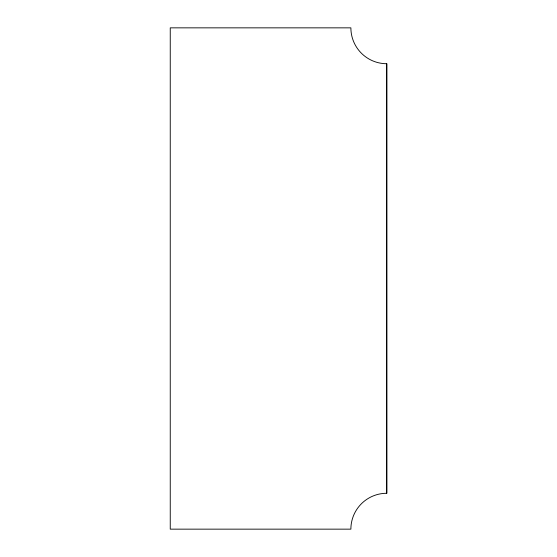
<?xml version="1.0" encoding="UTF-8"?>
<svg xmlns="http://www.w3.org/2000/svg" width="557" height="557" viewBox="0 0 557 557"><rect width="100%" height="100%" fill="white"/><g stroke="black" fill="none" stroke-linecap="round" stroke-linejoin="round"><path stroke-width="0.84" d="M386.753 493.279L386.753 63.721A35.871 35.871 0 0 1 350.882 27.85L170.247 27.85L170.247 529.15L350.882 529.15A35.871 35.871 0 0 1 386.753 493.279L386.753 63.721"/></g></svg>
